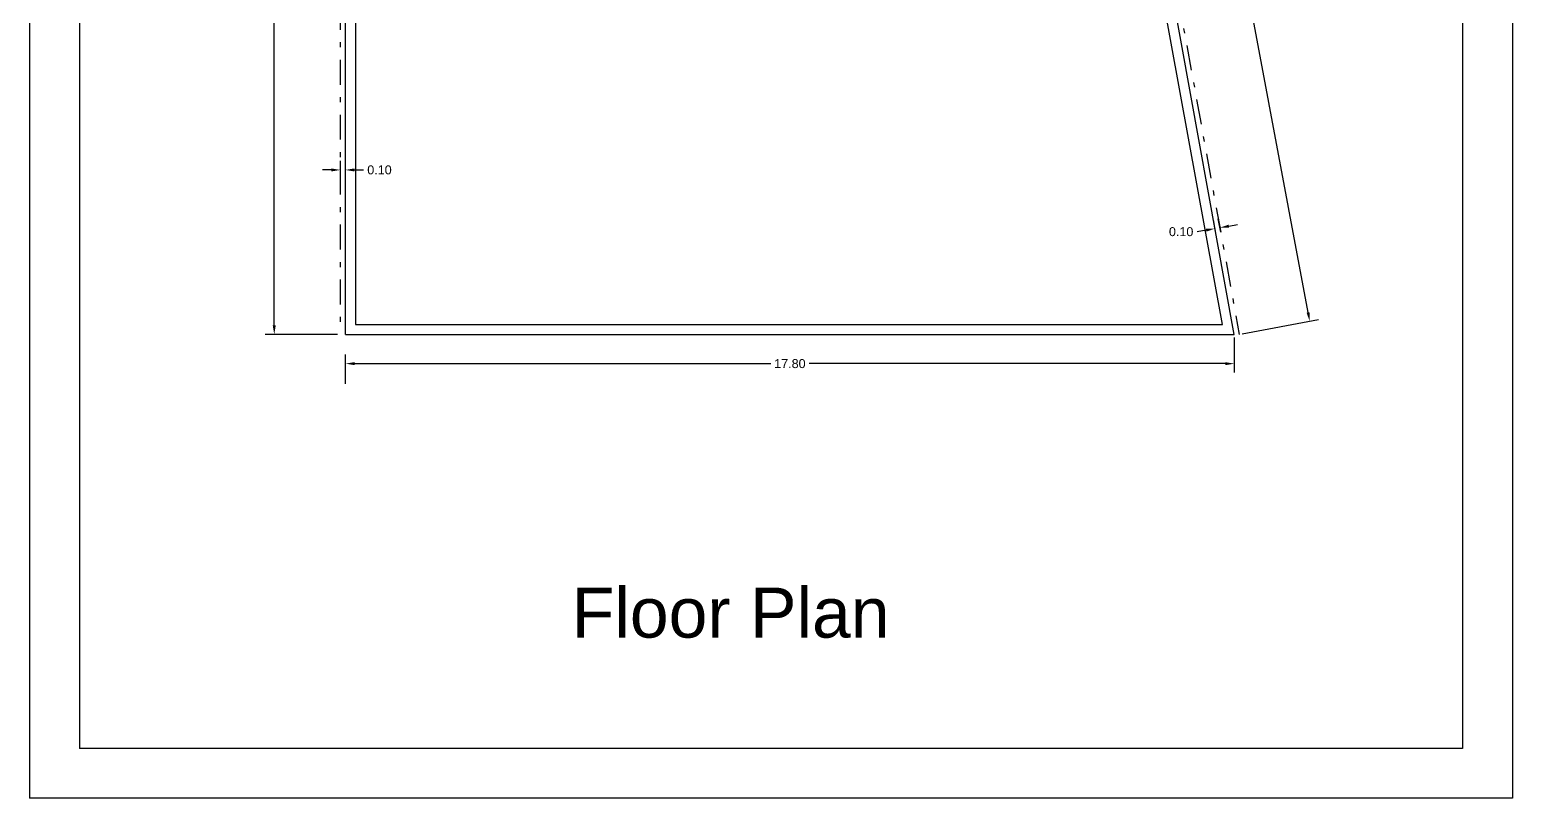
# Model space of a CAD drawing. Header units: metres. Extents: x 118 to 385, y 94 to 136.
# Drawn here: x 149.15 to 178.85, y 93.69 to 109.08 of the extents above; entities that cross this region are included whole.
import ezdxf

# ---------------------------------------------------------------- set-up
doc = ezdxf.new("R2010")
doc.units = ezdxf.units.M
doc.header["$MEASUREMENT"] = 0
doc.linetypes.add('DASHDOT', pattern=[1, 0.5, -0.25, 0, -0.25])
doc.layers.add('Dimention', color=8, linetype='Continuous')
doc.layers.add('Engheta', color=1, linetype='DASHDOT')
doc.styles.get("Standard").update_dxf_attribs({"font": 'arial.ttf'})
doc.dimstyles.get("Standard").update_dxf_attribs({"dimtxt": 0.18, "dimasz": 0.18, "dimexe": 0.18, "dimexo": 0.0625, "dimgap": 0.09, "dimtad": 0, "dimtih": 1, "dimtoh": 1, "dimdec": 4, "dimzin": 0, "dimdsep": 46, "dimtxsty": 'Standard', "dimcen": 0.09, "dimadec": 0, "dimazin": 0, "dimtfac": 1, "dimtdec": 4, "dimtofl": 0, "dimtmove": 0, "dimatfit": 3, "dimfxl": 1, "dimtolj": 1, "dimtzin": 0, "dimarcsym": 0})

# ---------------------------------------------------------------- blocks, each defined once
blk = doc.blocks.new('*D50')
at = {"layer": 'Defpoints', "color": 0, "transparency": 16777216}
for p in [(154.051, 124.975), (154.845, 124.975), (155.379, 102.975)]:
    blk.add_point(p, dxfattribs=at)
at = {"layer": 'Dimention', "color": 0, "lineweight": -2, "transparency": 16777216}
for p, q in [((154.782, 124.975), (153.871, 124.975)), ((154.051, 124.795), (154.051, 114.157)), ((154.051, 103.155), (154.051, 113.793)), ((155.317, 102.975), (153.871, 102.975))]:
    blk.add_line(p, q, dxfattribs=at)
at = {"layer": 'Dimention', "color": 0, "transparency": 16777216}
for points in [[(154.021, 124.795), (154.081, 124.795), (154.051, 124.975)], [(154.021, 103.155), (154.081, 103.155), (154.051, 102.975)]]:
    blk.add_solid(points, dxfattribs=at)
at = {"layer": 'Dimention', "color": 0, "transparency": 16777216, "insert": (154.051, 113.975), "char_height": 0.18, "attachment_point": 5}
blk.add_mtext('\\A1;22.00', dxfattribs=at)
blk = doc.blocks.new('*D56')
at = {"layer": 'Defpoints', "color": 0, "transparency": 16777216}
for p in [(169.379, 124.975), (174.792, 103.24), (173.379, 102.975)]:
    blk.add_point(p, dxfattribs=at)
at = {"layer": 'Dimention', "color": 0, "lineweight": -2, "transparency": 16777216}
for p, q in [((169.441, 124.986), (170.851, 125.251)), ((170.707, 125.041), (172.699, 114.411)), ((174.759, 103.417), (172.767, 114.047)), ((173.441, 102.986), (174.969, 103.273))]:
    blk.add_line(p, q, dxfattribs=at)
at = {"layer": 'Dimention', "color": 0, "transparency": 16777216}
for points in [[(170.736, 125.046), (170.677, 125.035), (170.674, 125.217)], [(174.788, 103.422), (174.729, 103.411), (174.792, 103.24)]]:
    blk.add_solid(points, dxfattribs=at)
at = {"layer": 'Dimention', "color": 0, "transparency": 16777216, "insert": (172.733, 114.229), "char_height": 0.18, "attachment_point": 5}
blk.add_mtext('\\A1;22.36', dxfattribs=at)
blk = doc.blocks.new('*D57')
at = {"layer": 'Defpoints', "color": 0, "transparency": 16777216}
for p in [(173.282, 102.975), (173.282, 102.391), (155.479, 101.927)]:
    blk.add_point(p, dxfattribs=at)
at = {"layer": 'Dimention', "color": 0, "lineweight": -2, "transparency": 16777216}
for p, q in [((173.282, 102.912), (173.282, 102.211)), ((155.479, 101.989), (155.479, 102.571)), ((155.659, 102.391), (163.996, 102.391)), ((173.102, 102.391), (164.765, 102.391))]:
    blk.add_line(p, q, dxfattribs=at)
at = {"layer": 'Dimention', "color": 0, "transparency": 16777216}
for points in [[(155.659, 102.421), (155.659, 102.361), (155.479, 102.391)], [(173.102, 102.421), (173.102, 102.361), (173.282, 102.391)]]:
    blk.add_solid(points, dxfattribs=at)
at = {"layer": 'Dimention', "color": 0, "transparency": 16777216, "insert": (164.38, 102.391), "char_height": 0.18, "attachment_point": 5}
blk.add_mtext('\\A1;17.80', dxfattribs=at)
blk = doc.blocks.new('*D114')
at = {"layer": 'Defpoints', "color": 0, "transparency": 16777216}
for p in [(155.375, 106.053), (155.476, 106.269), (155.476, 106.053)]:
    blk.add_point(p, dxfattribs=at)
at = {"layer": 'Engheta', "color": 0, "lineweight": -2, "transparency": 16777216}
for p, q in [((155.375, 106.116), (155.375, 106.449)), ((155.476, 106.116), (155.476, 106.449)), ((155.195, 106.269), (155.015, 106.269)), ((155.656, 106.269), (155.836, 106.269))]:
    blk.add_line(p, q, dxfattribs=at)
at = {"layer": 'Engheta', "color": 0, "transparency": 16777216}
for points in [[(155.195, 106.299), (155.195, 106.239), (155.375, 106.269)], [(155.656, 106.299), (155.656, 106.239), (155.476, 106.269)]]:
    blk.add_solid(points, dxfattribs=at)
at = {"layer": 'Engheta', "color": 0, "transparency": 16777216, "insert": (156.159, 106.269), "char_height": 0.18, "attachment_point": 5}
blk.add_mtext('\\A1;0.10', dxfattribs=at)
blk = doc.blocks.new('*D115')
at = {"layer": 'Defpoints', "color": 0, "transparency": 16777216}
for p in [(172.922, 104.943), (172.993, 105.112), (173.02, 104.961)]:
    blk.add_point(p, dxfattribs=at)
at = {"layer": 'Engheta', "color": 0, "lineweight": -2, "transparency": 16777216}
for p, q in [((172.911, 105.005), (172.864, 105.272)), ((173.009, 105.023), (172.962, 105.289)), ((173.171, 105.143), (173.348, 105.174)), ((172.718, 105.063), (172.54, 105.032))]:
    blk.add_line(p, q, dxfattribs=at)
at = {"layer": 'Engheta', "color": 0, "transparency": 16777216}
for points in [[(173.166, 105.173), (173.176, 105.113), (172.993, 105.112)], [(172.712, 105.093), (172.723, 105.034), (172.895, 105.095)]]:
    blk.add_solid(points, dxfattribs=at)
at = {"layer": 'Engheta', "color": 0, "transparency": 16777216, "insert": (172.217, 105.032), "char_height": 0.18, "attachment_point": 5}
blk.add_mtext('\\A1;0.10', dxfattribs=at)

msp = doc.modelspace()

# ---------------------------------------------------------------- linework, layer by layer
for p, q in [((149.15153, 135.68933), (149.15153, 93.68933)), ((178.85153, 135.68933), (178.85153, 93.68933)), ((150.15153, 134.68933), (150.15153, 94.68933)), ((177.85153, 134.68933), (177.85153, 94.68933)), ((155.47862, 102.97493), (155.47945, 124.97493)), ((173.28234, 102.97493), (169.28198, 124.97493)), ((155.68147, 111.81796), (155.68147, 103.17493)), ((173.0427, 103.17493), (171.6893, 110.61796)), ((155.47862, 103.17493), (155.47863, 103.17493)), ((155.68147, 103.17493), (173.0427, 103.17493)), ((155.47862, 102.97493), (173.28234, 102.97493)), ((177.85153, 94.68933), (150.15153, 94.68933)), ((178.85153, 93.68933), (149.15153, 93.68933))]:
    msp.add_line(p, q)
at = {"layer": 'Engheta'}
for p, q in [((155.37455, 124.97493), (155.37455, 102.97493)), ((169.37747, 124.99282), (173.38109, 102.97493))]:
    msp.add_line(p, q, dxfattribs=at)

# ---------------------------------------------------------------- texts
at = {"insert": (160.01039, 97.90638), "char_height": 1, "attachment_point": 1}
msp.add_mtext_dynamic_manual_height_columns('Floor Plan', width=12.9686917, gutter_width=1, heights=[0], dxfattribs=at)

# ---------------------------------------------------------------- dimensions: what is measured, and where the dimension line sits
at = {"layer": 'Dimention'}
for base, p1, p2, angle, picture, middle in [((174.7921, 103.23964), (169.37946, 124.97493), (173.37946, 102.97493), 280.613638, '*D56', (172.73287, 114.22855)), ((154.05102, 124.97493), (155.37946, 102.97493), (154.84453, 124.97493), 90, '*D50', (154.05102, 113.97493))]:
    dim = msp.add_linear_dim(base=base, p1=p1, p2=p2, angle=angle, dimstyle='Standard', override={"dimdec": 2}, dxfattribs=at)
    dim.commit()
    dim.dimension.update_dxf_attribs({"geometry": picture, "text_midpoint": middle})
dim = msp.add_linear_dim(base=(173.28234, 102.39149), p1=(155.47858, 101.92672), p2=(173.28234, 102.97493), dimstyle='Standard', override={"dimdec": 2}, dxfattribs=at)
dim.commit()
dim.dimension.update_dxf_attribs({"geometry": '*D57', "text_midpoint": (164.38046, 102.39149)})
at = {"layer": 'Engheta'}
dim = msp.add_linear_dim(base=(155.47584, 106.26942), p1=(155.37455, 106.05346), p2=(155.47584, 106.05346), dimstyle='Standard', override={"dimdec": 2}, dxfattribs=at)
dim.commit()
dim.dimension.update_dxf_attribs({"geometry": '*D114', "text_midpoint": (156.15931, 106.26942)})
dim = msp.add_linear_dim(base=(172.99347, 105.11187), p1=(172.92151, 104.94342), p2=(173.01995, 104.96099), angle=9.955926, dimstyle='Standard', override={"dimdec": 2}, dxfattribs=at)
dim.commit()
dim.dimension.update_dxf_attribs({"geometry": '*D115', "text_midpoint": (172.21692, 105.03234), "dimtype": 160})

doc.saveas('drawing.dxf')
